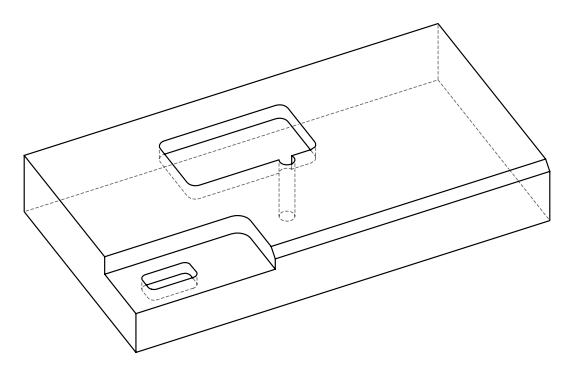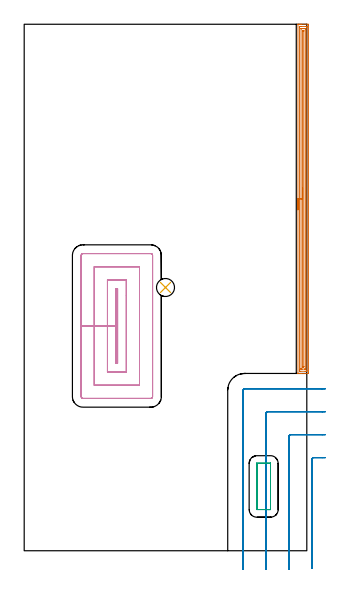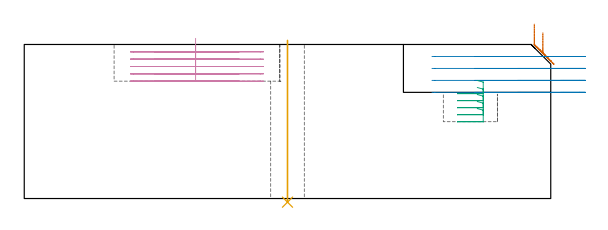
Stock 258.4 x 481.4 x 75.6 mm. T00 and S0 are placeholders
(PLAN: 5 operations, 4 tool changes, 29.7 min)
(1 AREA_MILL | FG_CHAMFER_SURFACE | UGT0205_001 | 10.42 min | 14969 mm3)
(2 MILL_CORNER_NOTCH_RECTANGULAR | CORNER_NOTCH_RECTANGULAR | UGT0201_006 | Follow Part, ap 7, ae 75% | 6.14 min | 273984 mm3)
(3 MILL_RECTANGULAR_POCKET | POCKET_RECTANGULAR_STRAIGHT | UGT0201_131 | Follow Part, ap 3.475, ae 75% | 1.62 min | 20844 mm3)
(4 MILL_RECTANGULAR_POCKET_1 | POCKET_RECTANGULAR_STRAIGHT_1 | UGT0201_008 | Follow Part, ap 4, ae 75% | 11.21 min | 215789 mm3)
(5 INDEXABLE_INSERT_DRILL_THROUGH_HOLE_FROM_SOLID | STEP1HOLE | NXT0302_004 | 0.32 min | 15279 mm3)
(TOOL UGT0205_001 | Chamfer Mill 20 x 3 x 45 deg. | D20 FL50 Z2)
(TOOL UGT0201_006 | End Mill 28 mm | D28 FL25 Z2)
(TOOL UGT0201_131 | Carbide End Mill 13.9 | D13.9 FL30 Z4)
(TOOL UGT0201_008 | End Mill 16 mm | D16 FL32 Z4)
(TOOL NXT0302_004 | Index. Insert Drill 16.5mm [880-D1650L20-05] | D16.5 PA176 FL83 Z2)
(OP 1 AREA_MILL)
G17 G21 G94 G90
T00 M6
G54
G17 G0 G90 X250.3 Y311.75 S1061 M3
G43 Z85.6 H0
G94 G1 Y311.788 Z84.728 F250.
Y311.902 Z83.863
Y312.091 Z83.012
Y312.353 Z82.18
Y312.687 Z81.374
Y313.09 Z80.6
Y313.559 Z79.864
Y314.09 Z79.172
Y314.679 Z78.529
Y315.322 Z77.94
Y316.014 Z77.408
Y316.75 Z76.94
Y317.524 Z76.537
Y318.33 Z76.203
Y319.162 Z75.941
Y320.014 Z75.752
Y320.878 Z75.638
Y321.75 Z75.6
Y481.228
X250.302 Y481.39 Z75.588
X250.456 Y481.398 Z75.437
X250.615 Y481.4 Z75.284
X250.908 Z74.991
X251.587 Z74.308
X252.804 Z73.093
X253.343 Z72.551
X259.222 Z66.675
X259.492 Y481.397 Z66.406
X259.892 Y481.39 Z66.005
X259.896 Y481.192 Z66.002
X259.899 Y480.781 Z66.001
Y162.719
X259.896 Y162.308 Z66.002
X259.892 Y162.11 Z66.005
X259.492 Y162.1 Z66.406
X253.343 Z72.551
X252.804 Z73.093
X252.465 Z73.431
X251.926 Z73.97
X251.587 Z74.308
X250.615 Z75.284
X250.456 Y162.102 Z75.437
X250.302 Y162.11 Z75.588
X250.3 Y162.272 Z75.6
Y321.75
X251.714 Z74.186
X251.715 Y478.864 Z74.185
X251.716 Y478.994 Z74.184
X251.721 Y479.366 Z74.179
X252.075 Y479.391 Z73.825
X252.465 Y479.397 Z73.435
X252.944 Y479.4 Z72.956
X253.343 Z72.557
X257.336 Z68.564
X258.215 Z67.685
X258.408 Y479.398 Z67.492
X258.44 Y479.395 Z67.46
X258.47 Y479.391 Z67.43
X258.479 Y479.352 Z67.421
X258.484 Y479.126 Z67.416
X258.485 Y478.994 Z67.415
X258.486 Y478.23 Z67.414
X258.485 Y164.636 Z67.415
X258.484 Y164.506 Z67.416
X258.479 Y164.134 Z67.421
X258.125 Y164.109 Z67.775
X257.735 Y164.103 Z68.165
X257.256 Y164.1 Z68.644
X256.857 Z69.043
X252.864 Z73.036
X251.985 Z73.915
X251.792 Y164.102 Z74.108
X251.76 Y164.105 Z74.14
X251.73 Y164.109 Z74.17
X251.721 Y164.148 Z74.179
X251.716 Y164.374 Z74.184
X251.715 Y164.506 Z74.185
X251.714 Y165.27 Z74.186
Y321.75
X253.128 Z72.772
X253.129 Y477.207 Z72.771
X253.131 Y477.316 Z72.769
X253.133 Y477.37 Z72.767
X253.135 Y477.389 Z72.765
X253.159 Y477.394 Z72.741
X253.343 Y477.397 Z72.557
X254.032 Y477.4 Z71.868
X255.789 Z70.111
X256.667 Z69.233
X256.857 Y477.397 Z69.043
X257.046 Y477.392 Z68.854
X257.065 Y477.39 Z68.835
X257.067 Y477.376 Z68.833
X257.07 Y477.338 Z68.83
X257.071 Y477.28 Z68.829
Y477.207
Y166.293
X257.069 Y166.184 Z68.831
X257.067 Y166.13 Z68.833
X257.065 Y166.111 Z68.835
X257.041 Y166.106 Z68.859
X256.857 Y166.103 Z69.043
X256.168 Y166.1 Z69.732
X254.411 Z71.489
X253.533 Z72.367
X253.343 Y166.103 Z72.557
X253.154 Y166.108 Z72.746
X253.135 Y166.11 Z72.765
X253.133 Y166.124 Z72.767
X253.13 Y166.162 Z72.77
X253.129 Y166.22 Z72.771
X253.128 Y166.293 Z72.772
Y321.75
X254.543 Z71.357
Y475.093
X254.545 Y475.283 Z71.355
X254.547 Y475.351 Z71.353
X254.549 Y475.383 Z71.351
X254.565 Y475.39 Z71.335
X255.12 Y475.4 Z70.78
X255.529 Y475.396 Z70.371
X255.63 Y475.392 Z70.27
X255.65 Y475.39 Z70.25
X255.653 Y475.375 Z70.247
X255.655 Y475.34 Z70.245
X255.657 Y475.26 Z70.243
Y168.407
X255.655 Y168.217 Z70.245
X255.653 Y168.149 Z70.247
X255.651 Y168.117 Z70.249
X255.635 Y168.11 Z70.265
X255.08 Y168.1 Z70.82
X254.671 Y168.104 Z71.229
X254.57 Y168.108 Z71.33
X254.55 Y168.11 Z71.35
X254.547 Y168.125 Z71.353
X254.545 Y168.16 Z71.355
X254.543 Y168.24 Z71.357
Y321.75
Y322.622 Z71.395
Y323.487 Z71.509
Y324.338 Z71.698
Y325.17 Z71.96
Y325.976 Z72.294
Y326.75 Z72.697
Y327.486 Z73.166
Y328.178 Z73.697
Y328.821 Z74.286
Y329.41 Z74.929
Y329.942 Z75.622
Y330.41 Z76.357
Y330.813 Z77.131
Y331.147 Z77.937
Y331.409 Z78.769
Y331.598 Z79.621
Y331.712 Z80.486
Y331.75 Z81.357
G0 Z85.6
M5
M2
(OP 2 MILL_CORNER_NOTCH_RECTANGULAR)
G17 G21 G94 G90
T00 M6
G54
G17 G0 G90 X275.4 Y85.1 S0 M3
G43 Z85.6 H0
Z69.725
G94 G1 X272.4 F250.
X264.493 F500.
G3 X263.1 Y83.707 R1.4
G1 Y-13.187
Y-16.187 F250.
G0 Z85.6
X275.4 Y106.1
Z69.725
G1 X272.4
X243.493 F500.
G3 X242.1 Y104.707 R1.4
G1 Y-14.
Y-17. F250.
G0 Z85.6
X275.4 Y127.1
Z69.725
G1 X272.4
X222.494 F500.
G3 X221.1 Y125.706 R1.4
G1 Y-14.
Y-17. F250.
G0 Z85.6
X275.4 Y148.1
Z69.725
G1 X272.4
X201.494 F500.
G3 X200.1 Y146.706 R1.4
G1 Y-14.
Y-17. F250.
G0 Z85.6
X275.4 Y85.1
Z63.85
G1 X272.4
X264.493 F500.
G3 X263.1 Y83.707 R1.4
G1 Y-13.187
Y-16.187 F250.
G0 Z85.6
X275.4 Y106.1
Z63.85
G1 X272.4
X243.493 F500.
G3 X242.1 Y104.707 R1.4
G1 Y-14.
Y-17. F250.
G0 Z85.6
X275.4 Y127.1
Z63.85
G1 X272.4
X222.494 F500.
G3 X221.1 Y125.706 R1.4
G1 Y-14.
Y-17. F250.
G0 Z85.6
X275.4 Y148.1
Z63.85
G1 X272.4
X201.494 F500.
G3 X200.1 Y146.706 R1.4
G1 Y-14.
Y-17. F250.
G0 Z85.6
X275.4 Y85.1
Z57.975
G1 X272.4
X264.493 F500.
G3 X263.1 Y83.707 R1.4
G1 Y-13.187
Y-16.187 F250.
G0 Z85.6
X275.4 Y106.1
Z57.975
G1 X272.4
X243.493 F500.
G3 X242.1 Y104.707 R1.4
G1 Y-14.
Y-17. F250.
G0 Z85.6
X275.4 Y127.1
Z57.975
G1 X272.4
X222.494 F500.
G3 X221.1 Y125.706 R1.4
G1 Y-14.
Y-17. F250.
G0 Z85.6
X275.4 Y148.1
Z57.975
G1 X272.4
X201.494 F500.
G3 X200.1 Y146.706 R1.4
G1 Y-14.
Y-17. F250.
G0 Z85.6
X275.4 Y85.1
Z52.1
G1 X272.4
X264.493 F500.
G3 X263.1 Y83.707 R1.4
G1 Y-13.187
Y-16.187 F250.
G0 Z85.6
X275.4 Y106.1
Z52.1
G1 X272.4
X243.493 F500.
G3 X242.1 Y104.707 R1.4
G1 Y-14.
Y-17. F250.
G0 Z85.6
X275.4 Y127.1
Z52.1
G1 X272.4
X222.494 F500.
G3 X221.1 Y125.706 R1.4
G1 Y-14.
Y-17. F250.
G0 Z85.6
X275.4 Y148.1
Z52.1
G1 X272.4
X201.494 F500.
G3 X200.1 Y146.706 R1.4
G1 Y-14.
Y-17. F250.
G0 Z85.6
M5
M2
(OP 3 MILL_RECTANGULAR_POCKET)
G17 G21 G94 G90
T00 M6
G54
G17 G0 G90 X222.329 Y37.65 S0 M3
G43 Z85.6 H0
Z57.927
G94 G1 X225.223 Z57.152 F250.
X225.25 Y37.677 Z57.142
Y58.8 Z51.482
Y79.9 F500.
X225.252 Y79.93
X225.23 Y79.952
X225.2 Y79.95
X212.7
X212.67 Y79.952
X212.648 Y79.93
X212.65 Y79.9
Y37.7
X212.648 Y37.67
X212.67 Y37.648
X212.7 Y37.65
X225.2
X225.23 Y37.648
X225.252 Y37.67
X225.25 Y37.7
Y58.8
Y59.8
G0 X222.329 Y37.65 Z54.482
G1 X225.223 Z53.706 F250.
X225.25 Y37.677 Z53.696
Y58.8 Z48.036
Y79.9 F500.
X225.252 Y79.93
X225.23 Y79.952
X225.2 Y79.95
X212.7
X212.67 Y79.952
X212.648 Y79.93
X212.65 Y79.9
Y37.7
X212.648 Y37.67
X212.67 Y37.648
X212.7 Y37.65
X225.2
X225.23 Y37.648
X225.252 Y37.67
X225.25 Y37.7
Y58.8
Y59.8
G0 X222.329 Y37.65 Z51.036
G1 X225.223 Z50.261 F250.
X225.25 Y37.677 Z50.251
Y58.8 Z44.591
Y79.9 F500.
X225.252 Y79.93
X225.23 Y79.952
X225.2 Y79.95
X212.7
X212.67 Y79.952
X212.648 Y79.93
X212.65 Y79.9
Y37.7
X212.648 Y37.67
X212.67 Y37.648
X212.7 Y37.65
X225.2
X225.23 Y37.648
X225.252 Y37.67
X225.25 Y37.7
Y58.8
Y59.8
G0 X222.329 Y37.65 Z47.591
G1 X225.223 Z46.816 F250.
X225.25 Y37.677 Z46.805
Y58.8 Z41.145
Y79.9 F500.
X225.252 Y79.93
X225.23 Y79.952
X225.2 Y79.95
X212.7
X212.67 Y79.952
X212.648 Y79.93
X212.65 Y79.9
Y37.7
X212.648 Y37.67
X212.67 Y37.648
X212.7 Y37.65
X225.2
X225.23 Y37.648
X225.252 Y37.67
X225.25 Y37.7
Y58.8
Y59.8
G0 X222.329 Y37.65 Z44.145
G1 X225.223 Z43.37 F250.
X225.25 Y37.677 Z43.36
Y58.8 Z37.7
Y79.9 F500.
X225.252 Y79.93
X225.23 Y79.952
X225.2 Y79.95
X212.7
X212.67 Y79.952
X212.648 Y79.93
X212.65 Y79.9
Y37.7
X212.648 Y37.67
X212.67 Y37.648
X212.7 Y37.65
X225.2
X225.23 Y37.648
X225.252 Y37.67
X225.25 Y37.7
Y58.8
Y59.8
G0 Z85.6
M5
M2
(OP 4 MILL_RECTANGULAR_POCKET_1)
G17 G21 G94 G90
T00 M6
G54
G17 G0 G90 X84.1 Y230.131 S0 M3
G43 Z85.6 H0
Z78.6
G94 G1 Y205.5 Z72. F250.
Y171.3 F500.
X85.4
Y239.7
X84.1
Y205.5
X76.1
Y163.3
X93.4
Y233.379
Y247.7
X76.1
Y205.5
X64.1
Y151.3
X105.4
Y233.379
Y259.7
X64.1
Y205.5
X52.1
Y140.9
G3 X53.7 Y139.3 R1.6
G1 X115.8
G3 X117.4 Y140.9 R1.6
G1 Y270.1
G3 X115.8 Y271.7 R1.6
G1 X53.7
G3 X52.1 Y270.1 R1.6
G1 Y205.5
Y204.5
G0 X84.1 Y230.131 Z75.
G1 Y205.5 Z68.4 F250.
Y171.3 F500.
X85.4
Y239.7
X84.1
Y205.5
X76.1
Y163.3
X93.4
Y233.379
Y247.7
X76.1
Y205.5
X64.1
Y151.3
X105.4
Y233.379
Y259.7
X64.1
Y205.5
X52.1
Y140.9
G3 X53.7 Y139.3 R1.6
G1 X115.8
G3 X117.4 Y140.9 R1.6
G1 Y270.1
G3 X115.8 Y271.7 R1.6
G1 X53.7
G3 X52.1 Y270.1 R1.6
G1 Y205.5
Y204.5
G0 X84.1 Y230.131 Z71.4
G1 Y205.5 Z64.8 F250.
Y171.3 F500.
X85.4
Y239.7
X84.1
Y205.5
X76.1
Y163.3
X93.4
Y233.377
Y247.7
X76.1
Y205.5
X64.1
Y151.3
X105.4
Y259.7
X64.1
Y205.5
X52.1
Y140.9
G3 X53.7 Y139.3 R1.6
G1 X115.8
G3 X117.4 Y140.9 R1.6
G1 Y270.1
G3 X115.8 Y271.7 R1.6
G1 X53.7
G3 X52.1 Y270.1 R1.6
G1 Y205.5
Y204.5
G0 X84.1 Y230.131 Z67.8
G1 Y205.5 Z61.2 F250.
Y171.3 F500.
X85.4
Y239.7
X84.1
Y205.5
X76.1
Y163.3
X93.4
Y233.377
Y247.7
X76.1
Y205.5
X64.1
Y151.3
X105.4
Y259.7
X64.1
Y205.5
X52.1
Y140.9
G3 X53.7 Y139.3 R1.6
G1 X115.8
G3 X117.4 Y140.9 R1.6
G1 Y270.1
G3 X115.8 Y271.7 R1.6
G1 X53.7
G3 X52.1 Y270.1 R1.6
G1 Y205.5
Y204.5
G0 X84.1 Y230.131 Z64.2
G1 Y205.5 Z57.6 F250.
Y171.3 F500.
X85.4
Y239.7
X84.1
Y205.5
X76.1
Y163.3
X93.4
Y233.377
Y247.7
X76.1
Y205.5
X64.1
Y151.3
X105.4
Y259.7
X64.1
Y205.5
X52.1
Y140.9
G3 X53.7 Y139.3 R1.6
G1 X115.8
G3 X117.4 Y140.9 R1.6
G1 Y270.1
G3 X115.8 Y271.7 R1.6
G1 X53.7
G3 X52.1 Y270.1 R1.6
G1 Y205.5
Y204.5
G0 Z85.6
M5
M2
(OP 5 INDEXABLE_INSERT_DRILL_THROUGH_HOLE_FROM_SOLID)
G17 G21 G94 G90
T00 M6
G54
G17 G0 G90 X129.2 Y240.7 S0 M3
G43 Z85.6 H1
G94 G81 G98 Z-1.788 F250. R77.6
G80
M5
M2
